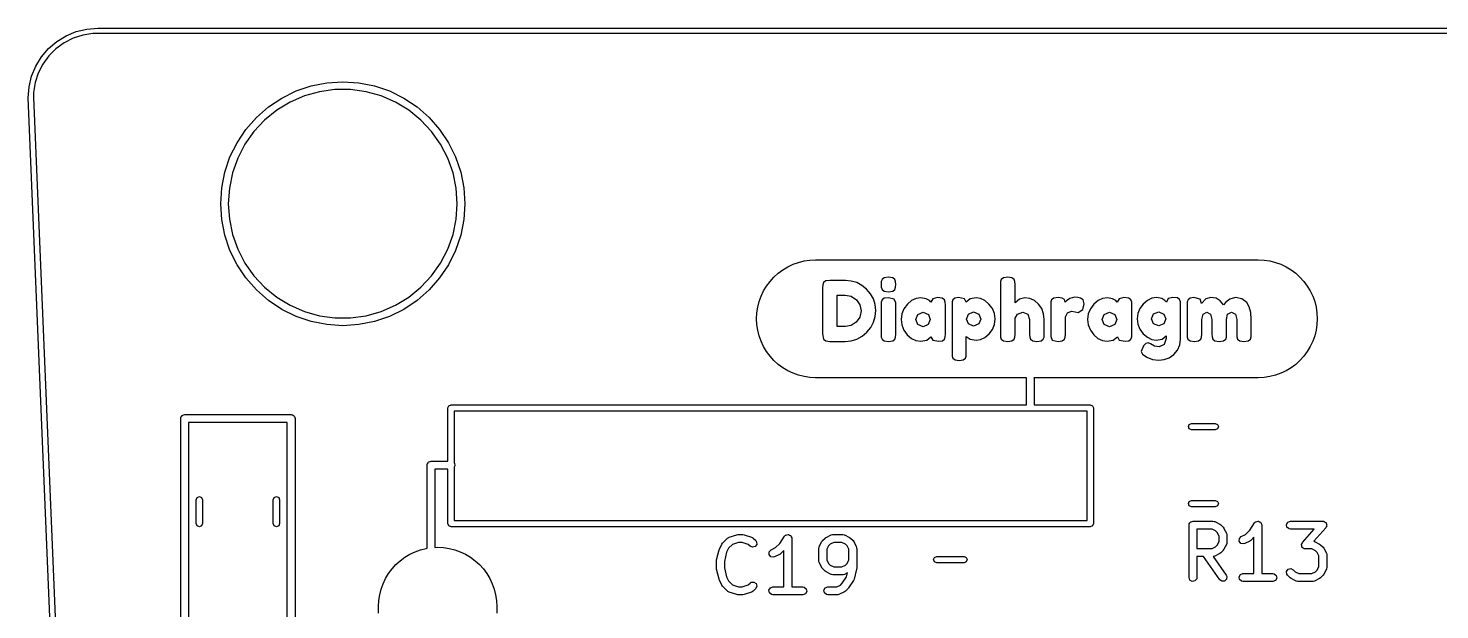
# Model space of a CAD drawing. Extents: x 5.2 to 6.82, y -5.24 to -1.89.
# Drawn here: x 5.203 to 6.262, y -2.329 to -1.892 of the extents above; entities that cross this region are included whole.
import ezdxf

# ---------------------------------------------------------------- set-up
doc = ezdxf.new("R2010")
doc.units = 0
doc.header["$MEASUREMENT"] = 0
doc.layers.add('BLACK', color=7, linetype='CONTINUOUS')

msp = doc.modelspace()

# ---------------------------------------------------------------- linework, layer by layer
at = {"layer": 'BLACK', "linetype": 'CONTINUOUS'}
for p, q in [((5.22404, -1.90158), (5.23103, -1.8973)), ((5.23103, -1.8973), (5.2386, -1.89417)), ((5.24343, -1.89674), (5.2362, -1.89908)), ((5.2386, -1.89417), (5.24656, -1.89225)), ((5.25093, -1.89555), (5.24343, -1.89674)), ((5.24656, -1.89225), (5.25473, -1.89161)), ((5.25473, -1.89555), (5.25093, -1.89555)), ((5.25473, -1.89161), (5.25473, -1.89161)), ((5.25473, -1.89161), (6.76443, -1.89161)), ((5.25473, -1.89555), (5.25473, -1.89555)), ((6.76443, -1.89555), (5.25473, -1.89555)), ((5.25473, -1.89555), (5.25473, -1.89555)), ((5.25473, -1.89555), (5.25473, -1.89555)), ((5.21249, -1.91313), (5.21781, -1.9069)), ((5.21781, -1.9069), (5.22404, -1.90158)), ((5.22328, -1.907), (5.21791, -1.91237)), ((5.22943, -1.90253), (5.22328, -1.907)), ((5.2362, -1.89908), (5.22943, -1.90253)), ((5.20821, -1.92012), (5.21249, -1.91313)), ((5.21344, -1.91852), (5.20999, -1.92529)), ((5.21791, -1.91237), (5.21344, -1.91852)), ((5.20316, -1.93566), (5.20507, -1.92769)), ((5.20507, -1.92769), (5.20821, -1.92012)), ((5.20999, -1.92529), (5.20764, -1.93252)), ((5.20252, -1.94383), (5.20316, -1.93566)), ((5.20764, -1.93252), (5.20645, -1.94003)), ((5.39288, -1.94409), (5.40364, -1.93879)), ((5.40364, -1.93879), (5.41499, -1.93493)), ((5.42123, -1.93931), (5.40993, -1.94248)), ((5.41499, -1.93493), (5.42676, -1.93259)), ((5.43286, -1.93771), (5.42123, -1.93931)), ((5.42676, -1.93259), (5.43872, -1.93181)), ((5.44459, -1.93771), (5.43286, -1.93771)), ((5.43872, -1.93181), (5.45069, -1.93259)), ((5.45622, -1.93931), (5.44459, -1.93771)), ((5.45069, -1.93259), (5.46246, -1.93493)), ((5.46752, -1.94248), (5.45622, -1.93931)), ((5.46246, -1.93493), (5.47381, -1.93879)), ((5.47381, -1.93879), (5.48457, -1.94409)), ((5.20253, -1.94387), (5.20252, -1.94383)), ((5.20252, -1.94391), (5.20253, -1.94387)), ((5.33553, -5.12366), (5.20252, -1.94391)), ((5.20645, -1.94003), (5.20645, -1.94379)), ((5.20645, -1.94379), (5.33938, -5.12161)), ((5.38291, -1.95076), (5.39288, -1.94409)), ((5.39917, -1.94715), (5.38914, -1.95325)), ((5.40993, -1.94248), (5.39917, -1.94715)), ((5.47828, -1.94715), (5.46752, -1.94248)), ((5.48831, -1.95325), (5.47828, -1.94715)), ((5.48457, -1.94409), (5.49454, -1.95076)), ((5.36598, -1.96768), (5.37389, -1.95866)), ((5.38004, -1.96066), (5.37203, -1.96924)), ((5.37389, -1.95866), (5.38291, -1.95076)), ((5.38914, -1.95325), (5.38004, -1.96066)), ((5.49741, -1.96066), (5.48831, -1.95325)), ((5.49454, -1.95076), (5.50356, -1.95866)), ((5.50542, -1.96924), (5.49741, -1.96066)), ((5.50356, -1.95866), (5.51147, -1.96768)), ((5.35932, -1.97765), (5.36598, -1.96768)), ((5.37203, -1.96924), (5.36526, -1.97882)), ((5.51219, -1.97882), (5.50542, -1.96924)), ((5.51147, -1.96768), (5.51813, -1.97765)), ((5.35401, -1.98841), (5.35932, -1.97765)), ((5.36526, -1.97882), (5.35986, -1.98924)), ((5.51759, -1.98924), (5.51219, -1.97882)), ((5.51813, -1.97765), (5.52344, -1.98841)), ((5.35016, -1.99977), (5.35401, -1.98841)), ((5.35986, -1.98924), (5.35593, -2.0003)), ((5.52152, -2.0003), (5.51759, -1.98924)), ((5.52344, -1.98841), (5.52729, -1.99977)), ((5.34782, -2.01153), (5.35016, -1.99977)), ((5.35593, -2.0003), (5.35354, -2.01179)), ((5.52391, -2.01179), (5.52152, -2.0003)), ((5.52729, -1.99977), (5.52963, -2.01153)), ((5.34703, -2.0235), (5.34782, -2.01153)), ((5.35354, -2.01179), (5.35274, -2.0235)), ((5.52471, -2.0235), (5.52391, -2.01179)), ((5.52963, -2.01153), (5.53042, -2.0235)), ((5.34782, -2.03547), (5.34703, -2.0235)), ((5.35274, -2.0235), (5.35354, -2.03521)), ((5.52391, -2.03521), (5.52471, -2.0235)), ((5.53042, -2.0235), (5.52963, -2.03547)), ((5.35016, -2.04723), (5.34782, -2.03547)), ((5.35354, -2.03521), (5.35593, -2.0467)), ((5.52152, -2.0467), (5.52391, -2.03521)), ((5.52963, -2.03547), (5.52729, -2.04723)), ((5.35401, -2.05859), (5.35016, -2.04723)), ((5.35593, -2.0467), (5.35986, -2.05776)), ((5.51759, -2.05776), (5.52152, -2.0467)), ((5.52729, -2.04723), (5.52344, -2.05859)), ((5.35932, -2.06934), (5.35401, -2.05859)), ((5.35986, -2.05776), (5.36526, -2.06818)), ((5.51219, -2.06818), (5.51759, -2.05776)), ((5.52344, -2.05859), (5.51813, -2.06934)), ((5.78096, -2.06761), (5.78518, -2.06655)), ((5.78518, -2.06655), (5.78948, -2.06591)), ((5.78948, -2.06591), (5.79382, -2.0657)), ((5.79382, -2.0657), (5.79903, -2.0657)), ((5.79903, -2.0657), (6.12097, -2.0657)), ((6.12097, -2.0657), (6.12618, -2.0657)), ((6.12618, -2.0657), (6.13052, -2.06591)), ((6.13052, -2.06591), (6.13482, -2.06655)), ((6.13482, -2.06655), (6.13904, -2.06761)), ((5.36598, -2.07932), (5.35932, -2.06934)), ((5.36526, -2.06818), (5.37203, -2.07776)), ((5.50542, -2.07776), (5.51219, -2.06818)), ((5.51813, -2.06934), (5.51147, -2.07932)), ((5.7625, -2.07867), (5.76572, -2.07575)), ((5.76572, -2.07575), (5.76921, -2.07316)), ((5.76921, -2.07316), (5.77294, -2.07093)), ((5.77294, -2.07093), (5.77687, -2.06907)), ((5.77687, -2.06907), (5.78096, -2.06761)), ((6.13904, -2.06761), (6.14313, -2.06907)), ((6.14313, -2.06907), (6.14706, -2.07093)), ((6.14706, -2.07093), (6.15079, -2.07316)), ((6.15079, -2.07316), (6.15428, -2.07575)), ((6.15428, -2.07575), (6.1575, -2.07867)), ((5.37389, -2.08833), (5.36598, -2.07932)), ((5.37203, -2.07776), (5.38004, -2.08634)), ((5.38004, -2.08634), (5.38914, -2.09375)), ((5.48831, -2.09375), (5.49741, -2.08634)), ((5.49741, -2.08634), (5.50542, -2.07776)), ((5.51147, -2.07932), (5.50356, -2.08833)), ((5.75475, -2.08912), (5.75699, -2.08539)), ((5.75699, -2.08539), (5.75958, -2.0819)), ((5.75958, -2.0819), (5.7625, -2.07867)), ((5.79913, -2.08447), (5.79903, -2.08666)), ((5.79903, -2.08666), (5.79903, -2.12141)), ((5.79972, -2.08284), (5.79913, -2.08447)), ((5.80138, -2.08158), (5.79972, -2.08284)), ((5.80459, -2.08116), (5.80138, -2.08158)), ((5.81616, -2.08122), (5.80459, -2.08116)), ((5.82055, -2.08163), (5.81616, -2.08122)), ((5.82467, -2.08285), (5.82055, -2.08163)), ((5.82852, -2.08489), (5.82467, -2.08285)), ((5.83209, -2.08775), (5.82852, -2.08489)), ((5.8351, -2.0912), (5.83209, -2.08775)), ((5.84312, -2.082), (5.84303, -2.08416)), ((5.84303, -2.08416), (5.84312, -2.08631)), ((5.84366, -2.08041), (5.84312, -2.082)), ((5.84312, -2.08631), (5.84369, -2.08797)), ((5.84531, -2.07914), (5.84366, -2.08041)), ((5.84369, -2.08797), (5.84534, -2.08928)), ((5.84853, -2.07872), (5.84531, -2.07914)), ((5.85169, -2.07914), (5.84853, -2.07872)), ((5.85166, -2.08928), (5.85331, -2.088)), ((5.85328, -2.08041), (5.85169, -2.07914)), ((5.85387, -2.08206), (5.85328, -2.08041)), ((5.85331, -2.088), (5.85387, -2.08637)), ((5.85397, -2.08422), (5.85387, -2.08206)), ((5.85387, -2.08637), (5.85397, -2.08422)), ((5.93269, -2.082), (5.93259, -2.08416)), ((5.93259, -2.08416), (5.93259, -2.12153)), ((5.93322, -2.08041), (5.93269, -2.082)), ((5.93487, -2.07914), (5.93322, -2.08041)), ((5.93809, -2.07872), (5.93487, -2.07914)), ((5.94125, -2.07914), (5.93809, -2.07872)), ((5.94284, -2.08041), (5.94125, -2.07914)), ((5.94344, -2.08206), (5.94284, -2.08041)), ((5.94353, -2.08422), (5.94344, -2.08206)), ((5.94353, -2.09803), (5.94353, -2.08422)), ((6.1575, -2.07867), (6.16042, -2.0819)), ((6.16042, -2.0819), (6.16301, -2.08539)), ((6.16301, -2.08539), (6.16525, -2.08912)), ((5.38291, -2.09624), (5.37389, -2.08833)), ((5.39288, -2.10291), (5.38291, -2.09624)), ((5.38914, -2.09375), (5.39917, -2.09984)), ((5.47828, -2.09984), (5.48831, -2.09375)), ((5.49454, -2.09624), (5.48457, -2.10291)), ((5.50356, -2.08833), (5.49454, -2.09624)), ((5.75037, -2.10136), (5.75143, -2.09714)), ((5.75143, -2.09714), (5.75289, -2.09305)), ((5.75289, -2.09305), (5.75475, -2.08912)), ((5.81009, -2.11591), (5.81009, -2.09228)), ((5.81009, -2.09228), (5.81609, -2.09228)), ((5.81609, -2.09228), (5.82054, -2.09313)), ((5.82054, -2.09313), (5.82437, -2.09569)), ((5.82437, -2.09569), (5.82702, -2.09951)), ((5.83725, -2.09503), (5.8351, -2.0912)), ((5.83854, -2.09923), (5.83725, -2.09503)), ((5.84312, -2.09744), (5.84303, -2.09959)), ((5.84366, -2.09578), (5.84312, -2.09744)), ((5.84531, -2.09456), (5.84366, -2.09578)), ((5.8485, -2.09416), (5.84531, -2.09456)), ((5.84534, -2.08928), (5.8485, -2.08966)), ((5.8485, -2.08966), (5.85166, -2.08928)), ((5.84853, -2.09416), (5.8485, -2.09416)), ((5.85278, -2.09522), (5.84853, -2.09416)), ((5.85391, -2.09791), (5.85278, -2.09522)), ((5.85397, -2.09972), (5.85391, -2.09791)), ((5.86589, -2.09634), (5.86269, -2.09906)), ((5.8693, -2.0947), (5.86589, -2.09634)), ((5.87291, -2.09416), (5.8693, -2.0947)), ((5.87678, -2.09491), (5.87291, -2.09416)), ((5.87922, -2.09631), (5.87678, -2.09491)), ((5.88034, -2.09759), (5.87922, -2.09631)), ((5.88177, -2.09497), (5.88034, -2.09759)), ((5.88528, -2.09409), (5.88177, -2.09497)), ((5.88891, -2.09447), (5.88528, -2.09409)), ((5.89056, -2.09578), (5.88891, -2.09447)), ((5.89112, -2.09744), (5.89056, -2.09578)), ((5.89122, -2.09959), (5.89112, -2.09744)), ((5.89631, -2.09734), (5.89622, -2.09947)), ((5.89684, -2.09578), (5.89631, -2.09734)), ((5.89833, -2.09452), (5.89684, -2.09578)), ((5.90103, -2.09409), (5.89833, -2.09452)), ((5.9055, -2.09494), (5.90103, -2.09409)), ((5.90684, -2.09741), (5.9055, -2.09494)), ((5.9099, -2.09497), (5.90684, -2.09741)), ((5.91431, -2.09416), (5.9099, -2.09497)), ((5.91765, -2.09469), (5.91431, -2.09416)), ((5.92087, -2.0963), (5.91765, -2.09469)), ((5.92397, -2.09897), (5.92087, -2.0963)), ((5.94692, -2.09517), (5.94353, -2.09803)), ((5.95084, -2.09422), (5.94692, -2.09517)), ((5.95478, -2.09475), (5.95084, -2.09422)), ((5.95825, -2.09633), (5.95478, -2.09475)), ((5.96125, -2.09897), (5.95825, -2.09633)), ((5.9705, -2.09737), (5.97041, -2.09953)), ((5.97103, -2.09578), (5.9705, -2.09737)), ((5.97269, -2.09452), (5.97103, -2.09578)), ((5.97591, -2.09409), (5.97269, -2.09452)), ((5.97895, -2.09445), (5.97591, -2.09409)), ((5.98059, -2.09553), (5.97895, -2.09445)), ((5.98128, -2.09759), (5.98059, -2.09553)), ((5.98219, -2.09653), (5.98128, -2.09759)), ((5.98472, -2.09484), (5.98219, -2.09653)), ((5.98813, -2.09378), (5.98472, -2.09484)), ((5.99059, -2.09394), (5.98813, -2.09378)), ((5.99278, -2.09447), (5.99059, -2.09394)), ((5.99475, -2.09575), (5.99278, -2.09447)), ((5.99434, -2.10303), (5.99553, -2.09866)), ((5.99553, -2.09866), (5.99475, -2.09575)), ((6.00589, -2.09634), (6.00269, -2.09906)), ((6.0093, -2.0947), (6.00589, -2.09634)), ((6.01291, -2.09416), (6.0093, -2.0947)), ((6.01678, -2.09491), (6.01291, -2.09416)), ((6.01922, -2.09631), (6.01678, -2.09491)), ((6.02034, -2.09759), (6.01922, -2.09631)), ((6.02177, -2.09497), (6.02034, -2.09759)), ((6.02528, -2.09409), (6.02177, -2.09497)), ((6.02891, -2.09447), (6.02528, -2.09409)), ((6.03056, -2.09578), (6.02891, -2.09447)), ((6.03113, -2.09744), (6.03056, -2.09578)), ((6.03122, -2.09959), (6.03113, -2.09744)), ((6.04298, -2.09623), (6.03984, -2.09891)), ((6.04632, -2.09463), (6.04298, -2.09623)), ((6.04984, -2.09409), (6.04632, -2.09463)), ((6.05372, -2.09488), (6.04984, -2.09409)), ((6.05612, -2.09631), (6.05372, -2.09488)), ((6.05716, -2.09753), (6.05612, -2.09631)), ((6.05844, -2.09488), (6.05716, -2.09753)), ((6.06197, -2.09397), (6.05844, -2.09488)), ((6.06553, -2.09434), (6.06197, -2.09397)), ((6.06712, -2.09563), (6.06553, -2.09434)), ((6.06769, -2.09722), (6.06712, -2.09563)), ((6.06778, -2.09934), (6.06769, -2.09722)), ((6.07287, -2.09737), (6.07278, -2.09953)), ((6.07347, -2.09578), (6.07287, -2.09737)), ((6.07505, -2.09452), (6.07347, -2.09578)), ((6.07791, -2.09409), (6.07505, -2.09452)), ((6.08247, -2.09522), (6.07791, -2.09409)), ((6.08353, -2.09847), (6.08247, -2.09522)), ((6.08677, -2.09514), (6.08353, -2.09847)), ((6.09059, -2.09403), (6.08677, -2.09514)), ((6.09448, -2.09464), (6.09059, -2.09403)), ((6.09765, -2.09645), (6.09448, -2.09464)), ((6.10009, -2.09947), (6.09765, -2.09645)), ((6.10175, -2.0975), (6.10009, -2.09947)), ((6.10484, -2.09525), (6.10175, -2.0975)), ((6.10922, -2.09403), (6.10484, -2.09525)), ((6.11381, -2.09499), (6.10922, -2.09403)), ((6.11759, -2.09788), (6.11381, -2.09499)), ((6.11947, -2.101), (6.11759, -2.09788)), ((6.16525, -2.08912), (6.16711, -2.09305)), ((6.16711, -2.09305), (6.16857, -2.09714)), ((6.16857, -2.09714), (6.16963, -2.10136)), ((5.40364, -2.10821), (5.39288, -2.10291)), ((5.39917, -2.09984), (5.40993, -2.10452)), ((5.41499, -2.11207), (5.40364, -2.10821)), ((5.40993, -2.10452), (5.42123, -2.10769)), ((5.42123, -2.10769), (5.43286, -2.10928)), ((5.43286, -2.10928), (5.44459, -2.10928)), ((5.44459, -2.10928), (5.45622, -2.10769)), ((5.45622, -2.10769), (5.46752, -2.10452)), ((5.47381, -2.10821), (5.46246, -2.11207)), ((5.46752, -2.10452), (5.47828, -2.09984)), ((5.48457, -2.10291), (5.47381, -2.10821)), ((5.74952, -2.11), (5.74973, -2.10566)), ((5.74973, -2.10566), (5.75037, -2.10136)), ((5.827, -2.10879), (5.82428, -2.11256)), ((5.82791, -2.10416), (5.827, -2.10879)), ((5.82702, -2.09951), (5.82791, -2.10416)), ((5.83729, -2.11266), (5.83855, -2.10841)), ((5.83897, -2.10381), (5.83854, -2.09923)), ((5.83855, -2.10841), (5.83897, -2.10381)), ((5.84303, -2.09959), (5.84303, -2.12153)), ((5.85397, -2.12159), (5.85397, -2.09972)), ((5.85855, -2.10633), (5.85803, -2.1105)), ((5.8601, -2.10251), (5.85855, -2.10633)), ((5.86269, -2.09906), (5.8601, -2.10251)), ((5.86897, -2.11059), (5.8705, -2.10678)), ((5.8705, -2.10678), (5.8745, -2.10503)), ((5.8745, -2.10503), (5.87844, -2.10678)), ((5.87844, -2.10678), (5.87991, -2.11056)), ((5.89122, -2.12147), (5.89122, -2.09959)), ((5.89622, -2.09947), (5.89622, -2.13597)), ((5.90716, -2.11022), (5.90859, -2.10653)), ((5.90859, -2.10653), (5.91244, -2.10484)), ((5.91244, -2.10484), (5.91634, -2.1065)), ((5.91634, -2.1065), (5.91784, -2.11022)), ((5.9265, -2.10235), (5.92397, -2.09897)), ((5.92802, -2.10608), (5.9265, -2.10235)), ((5.92853, -2.11016), (5.92802, -2.10608)), ((5.94353, -2.10947), (5.94547, -2.10644)), ((5.94547, -2.10644), (5.94937, -2.10509)), ((5.94937, -2.10509), (5.95303, -2.10653)), ((5.95303, -2.10653), (5.95447, -2.11053)), ((5.96356, -2.10237), (5.96125, -2.09897)), ((5.96494, -2.10625), (5.96356, -2.10237)), ((5.96541, -2.11059), (5.96494, -2.10625)), ((5.97041, -2.09953), (5.97041, -2.12147)), ((5.98141, -2.10847), (5.98287, -2.10559)), ((5.98141, -2.12159), (5.98141, -2.10847)), ((5.98287, -2.10559), (5.98603, -2.10441)), ((5.98603, -2.10441), (5.98875, -2.10491)), ((5.98875, -2.10491), (5.99091, -2.10541)), ((5.99091, -2.10541), (5.99434, -2.10303)), ((5.99855, -2.10633), (5.99803, -2.1105)), ((6.0001, -2.10251), (5.99855, -2.10633)), ((6.00269, -2.09906), (6.0001, -2.10251)), ((6.00897, -2.11059), (6.0105, -2.10678)), ((6.0105, -2.10678), (6.0145, -2.10503)), ((6.0145, -2.10503), (6.01844, -2.10678)), ((6.01844, -2.10678), (6.01991, -2.11056)), ((6.03122, -2.12147), (6.03122, -2.09959)), ((6.03579, -2.10602), (6.03528, -2.11009)), ((6.03731, -2.10229), (6.03579, -2.10602)), ((6.03984, -2.09891), (6.03731, -2.10229)), ((6.04597, -2.11013), (6.04747, -2.10641)), ((6.04747, -2.10641), (6.05141, -2.10472)), ((6.05141, -2.10472), (6.05528, -2.10644)), ((6.05528, -2.10644), (6.05672, -2.11013)), ((6.06778, -2.12522), (6.06778, -2.09934)), ((6.07278, -2.09953), (6.07278, -2.12153)), ((6.08378, -2.11053), (6.08472, -2.10645)), ((6.08472, -2.10645), (6.08753, -2.10509)), ((6.08753, -2.10509), (6.09044, -2.10645)), ((6.09044, -2.10645), (6.09141, -2.11053)), ((6.10241, -2.11059), (6.10319, -2.10653)), ((6.10319, -2.10653), (6.10616, -2.10509)), ((6.10616, -2.10509), (6.10906, -2.10645)), ((6.10906, -2.10645), (6.11003, -2.11053)), ((6.12059, -2.10524), (6.11947, -2.101)), ((6.12097, -2.11059), (6.12059, -2.10524)), ((6.16963, -2.10136), (6.17027, -2.10566)), ((6.17027, -2.10566), (6.17048, -2.11)), ((5.42676, -2.11441), (5.41499, -2.11207)), ((5.43872, -2.11519), (5.42676, -2.11441)), ((5.45069, -2.11441), (5.43872, -2.11519)), ((5.46246, -2.11207), (5.45069, -2.11441)), ((5.74973, -2.11434), (5.74952, -2.11)), ((5.75037, -2.11864), (5.74973, -2.11434)), ((5.75143, -2.12286), (5.75037, -2.11864)), ((5.81616, -2.11591), (5.81009, -2.11591)), ((5.82044, -2.11507), (5.81616, -2.11591)), ((5.82428, -2.11256), (5.82044, -2.11507)), ((5.83225, -2.12016), (5.83519, -2.11658)), ((5.83519, -2.11658), (5.83729, -2.11266)), ((5.85803, -2.1105), (5.85855, -2.11468)), ((5.85855, -2.11468), (5.86009, -2.1185)), ((5.86009, -2.1185), (5.86266, -2.12197)), ((5.87059, -2.11431), (5.86897, -2.11059)), ((5.87453, -2.11597), (5.87059, -2.11431)), ((5.87838, -2.11428), (5.87453, -2.11597)), ((5.87991, -2.11056), (5.87838, -2.11428)), ((5.90862, -2.11388), (5.90716, -2.11022)), ((5.91237, -2.11553), (5.90862, -2.11388)), ((5.91625, -2.11391), (5.91237, -2.11553)), ((5.91784, -2.11022), (5.91625, -2.11391)), ((5.924, -2.12134), (5.92652, -2.11796)), ((5.92652, -2.11796), (5.92803, -2.11423)), ((5.92803, -2.11423), (5.92853, -2.11016)), ((5.94353, -2.12159), (5.94353, -2.10947)), ((5.95447, -2.11053), (5.95447, -2.12147)), ((5.96541, -2.12159), (5.96541, -2.11059)), ((5.99803, -2.1105), (5.99855, -2.11468)), ((5.99855, -2.11468), (6.00009, -2.1185)), ((6.00009, -2.1185), (6.00266, -2.12197)), ((6.01059, -2.11431), (6.00897, -2.11059)), ((6.01453, -2.11597), (6.01059, -2.11431)), ((6.01837, -2.11428), (6.01453, -2.11597)), ((6.01991, -2.11056), (6.01837, -2.11428)), ((6.03528, -2.11009), (6.03578, -2.11417)), ((6.03578, -2.11417), (6.0373, -2.11789)), ((6.0373, -2.11789), (6.03981, -2.12125)), ((6.04756, -2.11378), (6.04597, -2.11013)), ((6.05144, -2.11541), (6.04756, -2.11378)), ((6.05522, -2.11375), (6.05144, -2.11541)), ((6.05672, -2.11013), (6.05522, -2.11375)), ((6.08378, -2.12159), (6.08378, -2.11053)), ((6.09141, -2.11053), (6.09141, -2.12147)), ((6.10241, -2.12153), (6.10241, -2.11059)), ((6.11003, -2.11053), (6.11003, -2.12147)), ((6.12097, -2.12153), (6.12097, -2.11059)), ((6.16963, -2.11864), (6.16857, -2.12286)), ((6.17027, -2.11434), (6.16963, -2.11864)), ((6.17048, -2.11), (6.17027, -2.11434)), ((5.75289, -2.12695), (5.75143, -2.12286)), ((5.75475, -2.13088), (5.75289, -2.12695)), ((5.79903, -2.12141), (5.79978, -2.12541)), ((5.79978, -2.12541), (5.80144, -2.12658)), ((5.80144, -2.12658), (5.80453, -2.12697)), ((5.80453, -2.12697), (5.81597, -2.12697)), ((5.81597, -2.12697), (5.82057, -2.12654)), ((5.82057, -2.12654), (5.82482, -2.12527)), ((5.82482, -2.12527), (5.82871, -2.12314)), ((5.82871, -2.12314), (5.83225, -2.12016)), ((5.84303, -2.12153), (5.84312, -2.12372)), ((5.84312, -2.12372), (5.84366, -2.12534)), ((5.84366, -2.12534), (5.8453, -2.12661)), ((5.8453, -2.12661), (5.84847, -2.12703)), ((5.84847, -2.12703), (5.85167, -2.12662)), ((5.85167, -2.12662), (5.85328, -2.12541)), ((5.85328, -2.12541), (5.85387, -2.12375)), ((5.85387, -2.12375), (5.85397, -2.12159)), ((5.86266, -2.12197), (5.86583, -2.12471)), ((5.86583, -2.12471), (5.86917, -2.12636)), ((5.86917, -2.12636), (5.87269, -2.12691)), ((5.87269, -2.12691), (5.87732, -2.12608)), ((5.87732, -2.12608), (5.88041, -2.12359)), ((5.88041, -2.12359), (5.88175, -2.12606)), ((5.88175, -2.12606), (5.88631, -2.12691)), ((5.88631, -2.12691), (5.88909, -2.1265)), ((5.88909, -2.1265), (5.89059, -2.12528)), ((5.89059, -2.12528), (5.89112, -2.12363)), ((5.89112, -2.12363), (5.89122, -2.12147)), ((5.90691, -2.13591), (5.90691, -2.12328)), ((5.90691, -2.12328), (5.90992, -2.12544)), ((5.90992, -2.12544), (5.91434, -2.12616)), ((5.91434, -2.12616), (5.91769, -2.12562)), ((5.91769, -2.12562), (5.92091, -2.12402)), ((5.92091, -2.12402), (5.924, -2.12134)), ((5.93259, -2.12153), (5.93269, -2.12372)), ((5.93269, -2.12372), (5.93322, -2.12534)), ((5.93322, -2.12534), (5.93486, -2.12661)), ((5.93486, -2.12661), (5.93803, -2.12703)), ((5.93803, -2.12703), (5.94123, -2.12662)), ((5.94123, -2.12662), (5.94284, -2.12541)), ((5.94284, -2.12541), (5.94344, -2.12375)), ((5.94344, -2.12375), (5.94353, -2.12159)), ((5.95447, -2.12147), (5.95456, -2.12372)), ((5.95456, -2.12372), (5.95516, -2.12541)), ((5.95516, -2.12541), (5.95681, -2.12662)), ((5.95681, -2.12662), (5.95991, -2.12703)), ((5.95991, -2.12703), (5.96311, -2.12662)), ((5.96311, -2.12662), (5.96472, -2.12541)), ((5.96472, -2.12541), (5.96531, -2.12375)), ((5.96531, -2.12375), (5.96541, -2.12159)), ((5.97041, -2.12147), (5.97041, -2.12328)), ((5.97041, -2.12328), (5.97153, -2.12597)), ((5.97153, -2.12597), (5.97584, -2.12703)), ((5.97584, -2.12703), (5.97903, -2.12662)), ((5.97903, -2.12662), (5.98072, -2.12541)), ((5.98072, -2.12541), (5.98131, -2.12375)), ((5.98131, -2.12375), (5.98141, -2.12159)), ((6.00266, -2.12197), (6.00583, -2.12471)), ((6.00583, -2.12471), (6.00917, -2.12636)), ((6.00917, -2.12636), (6.01269, -2.12691)), ((6.01269, -2.12691), (6.01732, -2.12608)), ((6.01732, -2.12608), (6.02041, -2.12359)), ((6.02041, -2.12359), (6.02175, -2.12606)), ((6.02175, -2.12606), (6.02631, -2.12691)), ((6.02631, -2.12691), (6.02909, -2.1265)), ((6.02909, -2.1265), (6.03059, -2.12528)), ((6.03059, -2.12528), (6.03113, -2.12363)), ((6.03113, -2.12363), (6.03122, -2.12147)), ((6.04003, -2.13041), (6.03816, -2.13472)), ((6.03981, -2.12125), (6.04291, -2.12391)), ((6.04188, -2.12859), (6.04003, -2.13041)), ((6.04341, -2.12809), (6.04188, -2.12859)), ((6.04291, -2.12391), (6.04615, -2.1255)), ((6.04522, -2.12884), (6.04341, -2.12809)), ((6.04834, -2.13058), (6.04522, -2.12884)), ((6.04615, -2.1255), (6.04953, -2.12603)), ((6.04953, -2.12603), (6.05402, -2.12525)), ((6.05559, -2.12928), (6.05172, -2.13116)), ((6.05402, -2.12525), (6.05709, -2.12291)), ((6.05709, -2.12478), (6.05559, -2.12928)), ((6.05709, -2.12291), (6.05709, -2.12478)), ((6.06556, -2.13357), (6.06723, -2.1297)), ((6.06723, -2.1297), (6.06778, -2.12522)), ((6.07278, -2.12153), (6.07287, -2.12372)), ((6.07287, -2.12372), (6.07341, -2.12534)), ((6.07341, -2.12534), (6.07505, -2.12661)), ((6.07505, -2.12661), (6.07822, -2.12703)), ((6.07822, -2.12703), (6.08141, -2.12662)), ((6.08141, -2.12662), (6.08309, -2.12541)), ((6.08309, -2.12541), (6.08369, -2.12375)), ((6.08369, -2.12375), (6.08378, -2.12159)), ((6.09141, -2.12147), (6.0915, -2.12363)), ((6.0915, -2.12363), (6.09203, -2.12528)), ((6.09203, -2.12528), (6.09367, -2.12659)), ((6.09367, -2.12659), (6.09684, -2.12703)), ((6.09684, -2.12703), (6.10006, -2.12661)), ((6.10006, -2.12661), (6.10172, -2.12534)), ((6.10172, -2.12534), (6.10231, -2.12372)), ((6.10231, -2.12372), (6.10241, -2.12153)), ((6.11003, -2.12147), (6.11013, -2.12363)), ((6.11013, -2.12363), (6.11066, -2.12528)), ((6.11066, -2.12528), (6.1123, -2.12659)), ((6.1123, -2.12659), (6.11547, -2.12703)), ((6.11547, -2.12703), (6.11867, -2.12661)), ((6.11867, -2.12661), (6.12028, -2.12534)), ((6.12028, -2.12534), (6.12087, -2.12369)), ((6.12087, -2.12369), (6.12097, -2.12153)), ((6.16711, -2.12695), (6.16525, -2.13088)), ((6.16857, -2.12286), (6.16711, -2.12695)), ((5.75699, -2.13461), (5.75475, -2.13088)), ((5.75958, -2.1381), (5.75699, -2.13461)), ((5.7625, -2.14133), (5.75958, -2.1381)), ((5.89622, -2.13597), (5.89631, -2.13809)), ((5.89631, -2.13809), (5.89687, -2.13966)), ((5.89687, -2.13966), (5.8985, -2.14091)), ((5.8985, -2.14091), (5.90159, -2.14128)), ((5.90159, -2.14128), (5.90466, -2.14091)), ((5.90466, -2.14091), (5.90625, -2.13963)), ((5.90625, -2.13963), (5.90681, -2.13803)), ((5.90681, -2.13803), (5.90691, -2.13591)), ((6.03816, -2.13472), (6.03923, -2.1367)), ((6.03923, -2.1367), (6.04247, -2.13891)), ((6.04247, -2.13891), (6.04689, -2.14064)), ((6.04689, -2.14064), (6.05153, -2.14122)), ((6.05172, -2.13116), (6.04834, -2.13058)), ((6.05153, -2.14122), (6.05556, -2.14073)), ((6.05556, -2.14073), (6.05931, -2.13926)), ((6.05931, -2.13926), (6.06278, -2.13681)), ((6.06278, -2.13681), (6.06556, -2.13357)), ((6.16042, -2.1381), (6.1575, -2.14133)), ((6.16301, -2.13461), (6.16042, -2.1381)), ((6.16525, -2.13088), (6.16301, -2.13461)), ((5.76572, -2.14425), (5.7625, -2.14133)), ((5.76921, -2.14684), (5.76572, -2.14425)), ((5.77294, -2.14907), (5.76921, -2.14684)), ((5.77687, -2.15093), (5.77294, -2.14907)), ((5.78096, -2.15239), (5.77687, -2.15093)), ((6.14313, -2.15093), (6.13904, -2.15239)), ((6.14706, -2.14907), (6.14313, -2.15093)), ((6.15079, -2.14684), (6.14706, -2.14907)), ((6.15428, -2.14425), (6.15079, -2.14684)), ((6.1575, -2.14133), (6.15428, -2.14425)), ((5.78518, -2.15345), (5.78096, -2.15239)), ((5.78948, -2.15409), (5.78518, -2.15345)), ((5.79382, -2.1543), (5.78948, -2.15409)), ((5.79903, -2.1543), (5.79382, -2.1543)), ((5.81597, -2.1543), (5.79903, -2.1543)), ((5.84847, -2.1543), (5.81597, -2.1543)), ((5.88631, -2.1543), (5.84847, -2.1543)), ((5.90159, -2.1543), (5.88631, -2.1543)), ((5.95217, -2.1543), (5.90159, -2.1543)), ((5.95205, -2.155), (5.95217, -2.1543)), ((5.95205, -2.17464), (5.95205, -2.155)), ((5.95991, -2.1543), (5.9577, -2.1543)), ((5.9577, -2.1543), (5.95795, -2.155)), ((5.95795, -2.155), (5.95795, -2.17464)), ((5.97584, -2.1543), (5.95991, -2.1543)), ((6.02631, -2.1543), (5.97584, -2.1543)), ((6.05153, -2.1543), (6.02631, -2.1543)), ((6.11547, -2.1543), (6.05153, -2.1543)), ((6.12097, -2.1543), (6.11547, -2.1543)), ((6.12618, -2.1543), (6.12097, -2.1543)), ((6.13052, -2.15409), (6.12618, -2.1543)), ((6.13482, -2.15345), (6.13052, -2.15409)), ((6.13904, -2.15239), (6.13482, -2.15345)), ((5.31723, -2.18399), (5.31772, -2.1834)), ((5.31772, -2.1834), (5.3181, -2.18274)), ((5.3181, -2.18274), (5.31835, -2.18265)), ((5.31835, -2.18265), (5.31852, -2.18244)), ((5.31852, -2.18244), (5.31928, -2.18231)), ((5.31928, -2.18231), (5.32, -2.18205)), ((5.32, -2.18205), (5.4, -2.18205)), ((5.4, -2.18205), (5.40038, -2.18211)), ((5.40038, -2.18211), (5.40051, -2.18209)), ((5.40051, -2.18209), (5.40063, -2.18216)), ((5.40063, -2.18216), (5.40101, -2.18223)), ((5.40101, -2.18223), (5.4016, -2.18272)), ((5.4016, -2.18272), (5.40226, -2.1831)), ((5.40226, -2.1831), (5.40235, -2.18335)), ((5.40235, -2.18335), (5.40256, -2.18352)), ((5.40256, -2.18352), (5.40269, -2.18428)), ((5.51764, -2.177), (5.51833, -2.17533)), ((5.51764, -2.21705), (5.51764, -2.177)), ((5.51833, -2.17533), (5.52, -2.17464)), ((5.52, -2.17464), (5.95205, -2.17464)), ((5.52236, -2.17936), (5.52236, -2.21836)), ((5.99764, -2.17936), (5.52236, -2.17936)), ((5.95795, -2.17464), (6, -2.17464)), ((5.99764, -2.26164), (5.99764, -2.17936)), ((6, -2.17464), (6.00167, -2.17533)), ((6.00167, -2.17533), (6.00236, -2.177)), ((6.00236, -2.177), (6.00236, -2.264)), ((5.31705, -2.185), (5.31711, -2.18462)), ((5.31705, -2.94), (5.31705, -2.185)), ((5.31709, -2.18449), (5.31716, -2.18437)), ((5.31711, -2.18462), (5.31709, -2.18449)), ((5.31716, -2.18437), (5.31723, -2.18399)), ((5.32295, -2.18795), (5.32295, -2.93705)), ((5.39705, -2.18795), (5.32295, -2.18795)), ((5.39705, -2.86), (5.39705, -2.18795)), ((5.40269, -2.18428), (5.40295, -2.185)), ((5.40295, -2.185), (5.40295, -2.85705)), ((6.0737, -2.19106), (6.07439, -2.18939)), ((6.07439, -2.19273), (6.0737, -2.19106)), ((6.07439, -2.18939), (6.07606, -2.1887)), ((6.07606, -2.19343), (6.07439, -2.19273)), ((6.07606, -2.1887), (6.09394, -2.1887)), ((6.09394, -2.19343), (6.07606, -2.19343)), ((6.09394, -2.1887), (6.09561, -2.18939)), ((6.09561, -2.19273), (6.09394, -2.19343)), ((6.09561, -2.18939), (6.0963, -2.19106)), ((6.0963, -2.19106), (6.09561, -2.19273)), ((5.50205, -2.22), (5.50211, -2.21962)), ((5.50205, -2.28252), (5.50205, -2.22)), ((5.50209, -2.21949), (5.50216, -2.21937)), ((5.50211, -2.21962), (5.50209, -2.21949)), ((5.50216, -2.21937), (5.50223, -2.21899)), ((5.50223, -2.21899), (5.50272, -2.2184)), ((5.50272, -2.2184), (5.5031, -2.21774)), ((5.5031, -2.21774), (5.50335, -2.21765)), ((5.50335, -2.21765), (5.50352, -2.21744)), ((5.50352, -2.21744), (5.50428, -2.21731)), ((5.50428, -2.21731), (5.505, -2.21705)), ((5.505, -2.21705), (5.51764, -2.21705)), ((5.51764, -2.22295), (5.50795, -2.22295)), ((5.50795, -2.22295), (5.50795, -2.28187)), ((5.51764, -2.264), (5.51764, -2.22295)), ((5.52236, -2.21836), (5.52256, -2.21852)), ((5.52291, -2.22051), (5.52236, -2.22146)), ((5.52236, -2.22146), (5.52236, -2.26164)), ((5.52256, -2.21852), (5.52291, -2.22051)), ((5.3287, -2.24606), (5.32939, -2.24439)), ((5.3287, -2.26394), (5.3287, -2.24606)), ((5.32939, -2.24439), (5.33106, -2.2437)), ((5.33106, -2.2437), (5.33273, -2.24439)), ((5.33273, -2.24439), (5.33343, -2.24606)), ((5.33343, -2.24606), (5.33343, -2.26394)), ((5.38657, -2.24606), (5.38727, -2.24439)), ((5.38657, -2.26394), (5.38657, -2.24606)), ((5.38727, -2.24439), (5.38894, -2.2437)), ((5.38894, -2.2437), (5.39061, -2.24439)), ((5.39061, -2.24439), (5.3913, -2.24606)), ((5.3913, -2.24606), (5.3913, -2.26394)), ((6.07439, -2.24727), (6.07606, -2.24657)), ((6.07606, -2.24657), (6.09394, -2.24657)), ((6.09394, -2.24657), (6.09561, -2.24727)), ((6.0737, -2.24894), (6.07439, -2.24727)), ((6.07439, -2.25061), (6.0737, -2.24894)), ((6.07606, -2.2513), (6.07439, -2.25061)), ((6.09394, -2.2513), (6.07606, -2.2513)), ((6.09561, -2.25061), (6.09394, -2.2513)), ((6.09561, -2.24727), (6.0963, -2.24894)), ((6.0963, -2.24894), (6.09561, -2.25061)), ((5.32939, -2.26561), (5.3287, -2.26394)), ((5.33106, -2.2663), (5.32939, -2.26561)), ((5.33273, -2.26561), (5.33106, -2.2663)), ((5.33343, -2.26394), (5.33273, -2.26561)), ((5.38727, -2.26561), (5.38657, -2.26394)), ((5.38894, -2.2663), (5.38727, -2.26561)), ((5.39061, -2.26561), (5.38894, -2.2663)), ((5.3913, -2.26394), (5.39061, -2.26561)), ((5.51833, -2.26567), (5.51764, -2.264)), ((5.52, -2.26636), (5.51833, -2.26567)), ((6, -2.26636), (5.52, -2.26636)), ((5.52236, -2.26164), (5.99764, -2.26164)), ((6.00167, -2.26567), (6, -2.26636)), ((6.00236, -2.264), (6.00167, -2.26567)), ((6.07424, -2.26509), (6.07431, -2.26471)), ((6.07424, -2.30446), (6.07424, -2.26509)), ((6.07429, -2.26458), (6.07435, -2.26447)), ((6.07431, -2.26471), (6.07429, -2.26458)), ((6.07435, -2.26447), (6.07442, -2.26408)), ((6.07442, -2.26408), (6.07491, -2.2635)), ((6.07491, -2.2635), (6.0753, -2.26283)), ((6.0753, -2.26283), (6.07555, -2.26274)), ((6.07555, -2.26274), (6.07572, -2.26254)), ((6.07572, -2.26254), (6.07647, -2.2624)), ((6.07647, -2.2624), (6.07719, -2.26214)), ((6.07719, -2.26214), (6.09219, -2.26214)), ((6.09149, -2.26805), (6.08015, -2.26805)), ((6.08015, -2.26805), (6.08015, -2.28276)), ((6.09419, -2.2694), (6.09149, -2.26805)), ((6.09219, -2.26214), (6.0932, -2.26232)), ((6.0932, -2.26232), (6.09334, -2.26243)), ((6.09334, -2.26243), (6.09351, -2.26245)), ((6.09351, -2.26245), (6.09726, -2.26433)), ((6.09726, -2.26433), (6.09797, -2.26485)), ((6.09797, -2.26485), (6.09803, -2.26488)), ((6.09803, -2.26488), (6.0999, -2.26676)), ((6.0999, -2.26676), (6.10041, -2.26748)), ((6.10041, -2.26748), (6.10046, -2.26752)), ((6.10046, -2.26752), (6.10233, -2.27127)), ((6.11989, -2.26884), (6.12348, -2.26346)), ((6.12348, -2.26346), (6.12419, -2.26271)), ((6.12419, -2.26271), (6.12435, -2.26267)), ((6.12435, -2.26267), (6.12446, -2.26254)), ((6.12446, -2.26254), (6.1253, -2.26239)), ((6.1253, -2.26239), (6.12613, -2.26215)), ((6.12613, -2.26215), (6.12628, -2.26222)), ((6.12628, -2.26222), (6.12645, -2.26219)), ((6.12645, -2.26219), (6.12719, -2.26261)), ((6.12719, -2.26261), (6.12798, -2.26296)), ((6.12798, -2.26296), (6.12805, -2.26311)), ((6.12805, -2.26311), (6.1282, -2.2632)), ((6.1282, -2.2632), (6.12849, -2.264)), ((6.12849, -2.264), (6.12887, -2.26477)), ((6.12887, -2.26477), (6.12883, -2.26493)), ((6.12883, -2.26493), (6.12889, -2.26509)), ((6.12889, -2.26509), (6.12889, -2.30151)), ((6.1474, -2.26458), (6.14841, -2.26283)), ((6.14775, -2.26657), (6.1474, -2.26458)), ((6.1493, -2.26787), (6.14775, -2.26657)), ((6.14841, -2.26283), (6.15031, -2.26214)), ((6.15031, -2.26805), (6.1493, -2.26787)), ((6.15031, -2.26214), (6.17468, -2.26214)), ((6.16817, -2.26805), (6.15031, -2.26805)), ((6.15934, -2.27815), (6.16817, -2.26805)), ((6.1769, -2.26704), (6.16795, -2.27727)), ((6.17468, -2.26214), (6.17512, -2.26222)), ((6.17512, -2.26222), (6.17525, -2.2622)), ((6.17525, -2.2622), (6.17536, -2.26226)), ((6.17536, -2.26226), (6.17569, -2.26232)), ((6.17569, -2.26232), (6.1763, -2.26283)), ((6.1763, -2.26283), (6.17698, -2.26324)), ((6.17719, -2.2663), (6.1769, -2.26704)), ((6.17698, -2.26324), (6.17706, -2.26347)), ((6.17706, -2.26347), (6.17724, -2.26362)), ((6.17759, -2.26561), (6.17719, -2.2663)), ((6.17724, -2.26362), (6.17738, -2.2644)), ((6.17738, -2.2644), (6.17763, -2.26515)), ((6.17763, -2.26515), (6.17755, -2.26537)), ((6.17755, -2.26537), (6.17759, -2.26561)), ((5.72343, -2.2794), (5.72395, -2.27869)), ((5.72395, -2.27869), (5.72398, -2.27863)), ((5.72398, -2.27863), (5.72773, -2.27488)), ((5.72773, -2.27488), (5.72857, -2.27429)), ((5.72857, -2.27429), (5.72875, -2.27428)), ((5.72875, -2.27428), (5.72888, -2.27417)), ((5.72888, -2.27417), (5.73451, -2.27229)), ((5.73592, -2.27805), (5.73141, -2.27955)), ((5.73451, -2.27229), (5.73538, -2.27216)), ((5.73538, -2.27216), (5.73544, -2.27214)), ((5.73544, -2.27214), (5.73919, -2.27214)), ((5.73871, -2.27805), (5.73592, -2.27805)), ((5.74322, -2.27955), (5.73871, -2.27805)), ((5.73919, -2.27214), (5.74006, -2.27229)), ((5.74006, -2.27229), (5.74013, -2.27229)), ((5.74013, -2.27229), (5.74575, -2.27417)), ((5.74575, -2.27417), (5.74665, -2.27466)), ((5.74665, -2.27466), (5.74674, -2.27481)), ((5.74674, -2.27481), (5.7469, -2.27488)), ((5.7469, -2.27488), (5.74878, -2.27676)), ((5.74878, -2.27676), (5.74937, -2.2776)), ((5.74937, -2.2776), (5.74954, -2.27961)), ((5.76369, -2.28204), (5.76689, -2.27884)), ((5.76689, -2.27884), (5.77048, -2.27346)), ((5.77048, -2.27346), (5.77119, -2.27271)), ((5.77119, -2.27271), (5.77135, -2.27267)), ((5.77135, -2.27267), (5.77146, -2.27254)), ((5.77146, -2.27254), (5.7723, -2.27239)), ((5.7723, -2.27239), (5.77313, -2.27215)), ((5.77313, -2.27215), (5.77328, -2.27222)), ((5.77328, -2.27222), (5.77345, -2.27219)), ((5.77345, -2.27219), (5.77419, -2.27261)), ((5.77419, -2.27261), (5.77498, -2.27296)), ((5.77498, -2.27296), (5.77505, -2.27311)), ((5.77505, -2.27311), (5.7752, -2.2732)), ((5.7752, -2.2732), (5.77549, -2.274)), ((5.77549, -2.274), (5.77587, -2.27477)), ((5.77587, -2.27477), (5.77583, -2.27493)), ((5.77583, -2.27493), (5.77589, -2.27509)), ((5.77589, -2.27509), (5.77589, -2.31151)), ((5.79654, -2.28127), (5.79842, -2.27752)), ((5.79842, -2.27752), (5.79894, -2.27681)), ((5.79894, -2.27681), (5.79897, -2.27676)), ((5.79897, -2.27676), (5.80085, -2.27488)), ((5.80085, -2.27488), (5.80157, -2.27437)), ((5.80157, -2.27437), (5.80161, -2.27433)), ((5.80161, -2.27433), (5.80536, -2.27245)), ((5.80738, -2.27805), (5.80468, -2.2794)), ((5.80536, -2.27245), (5.80635, -2.27216)), ((5.80635, -2.27216), (5.80652, -2.2722)), ((5.80652, -2.2722), (5.80668, -2.27214)), ((5.80668, -2.27214), (5.81418, -2.27214)), ((5.81349, -2.27805), (5.80738, -2.27805)), ((5.81618, -2.2794), (5.81349, -2.27805)), ((5.81418, -2.27214), (5.81519, -2.27232)), ((5.81519, -2.27232), (5.81533, -2.27243)), ((5.81533, -2.27243), (5.8155, -2.27245)), ((5.8155, -2.27245), (5.81925, -2.27433)), ((5.81925, -2.27433), (5.81996, -2.27485)), ((5.81996, -2.27485), (5.82002, -2.27488)), ((5.82002, -2.27488), (5.82189, -2.27676)), ((5.82189, -2.27676), (5.8224, -2.27748)), ((5.8224, -2.27748), (5.82245, -2.27752)), ((5.82245, -2.27752), (5.82432, -2.28127)), ((6.09539, -2.27059), (6.09419, -2.2694)), ((6.09674, -2.27329), (6.09539, -2.27059)), ((6.09539, -2.28022), (6.09674, -2.27752)), ((6.09674, -2.27752), (6.09674, -2.27329)), ((6.10233, -2.27127), (6.10262, -2.27226)), ((6.10264, -2.27822), (6.10247, -2.27923)), ((6.10262, -2.27226), (6.10258, -2.27243)), ((6.10258, -2.27243), (6.10264, -2.27259)), ((6.10264, -2.27259), (6.10264, -2.27822)), ((6.11186, -2.27718), (6.11198, -2.27517)), ((6.11306, -2.27881), (6.11186, -2.27718)), ((6.11198, -2.27517), (6.11337, -2.2737)), ((6.11503, -2.27928), (6.11306, -2.27881)), ((6.11337, -2.2737), (6.11669, -2.27204)), ((6.11976, -2.27711), (6.11601, -2.27898)), ((6.11669, -2.27204), (6.11989, -2.26884)), ((6.1198, -2.27706), (6.11976, -2.27711)), ((6.12053, -2.27656), (6.1198, -2.27706)), ((6.12298, -2.2741), (6.12053, -2.27656)), ((6.12298, -2.30151), (6.12298, -2.2741)), ((6.15865, -2.27958), (6.15905, -2.27889)), ((6.15905, -2.27889), (6.15934, -2.27815)), ((6.16795, -2.27727), (6.16819, -2.27732)), ((6.16819, -2.27732), (6.16833, -2.27743)), ((6.16833, -2.27743), (6.1685, -2.27745)), ((6.1685, -2.27745), (6.17225, -2.27933)), ((5.48186, -2.29184), (5.48535, -2.28925)), ((5.48535, -2.28925), (5.48909, -2.28701)), ((5.48909, -2.28701), (5.49302, -2.28515)), ((5.49302, -2.28515), (5.49712, -2.28368)), ((5.49712, -2.28368), (5.50134, -2.28262)), ((5.50134, -2.28262), (5.50205, -2.28252)), ((5.50795, -2.28187), (5.51, -2.28177)), ((5.51, -2.28177), (5.51435, -2.28198)), ((5.51435, -2.28198), (5.51866, -2.28262)), ((5.51866, -2.28262), (5.52288, -2.28368)), ((5.52288, -2.28368), (5.52698, -2.28515)), ((5.52698, -2.28515), (5.53091, -2.28701)), ((5.53091, -2.28701), (5.53465, -2.28925)), ((5.53465, -2.28925), (5.53814, -2.29184)), ((5.71945, -2.29125), (5.72133, -2.28375)), ((5.72133, -2.28375), (5.72154, -2.28329)), ((5.72154, -2.28329), (5.72155, -2.28315)), ((5.72155, -2.28315), (5.72343, -2.2794)), ((5.72698, -2.2855), (5.72527, -2.29233)), ((5.72849, -2.28247), (5.72698, -2.2855)), ((5.73141, -2.27955), (5.72849, -2.28247)), ((5.7446, -2.28093), (5.74322, -2.27955)), ((5.74643, -2.28178), (5.7446, -2.28093)), ((5.74838, -2.28126), (5.74643, -2.28178)), ((5.74954, -2.27961), (5.74838, -2.28126)), ((5.75886, -2.28718), (5.75898, -2.28517)), ((5.76006, -2.28881), (5.75886, -2.28718)), ((5.75898, -2.28517), (5.76037, -2.2837)), ((5.76203, -2.28928), (5.76006, -2.28881)), ((5.76037, -2.2837), (5.76369, -2.28204)), ((5.76301, -2.28898), (5.76203, -2.28928)), ((5.76676, -2.28711), (5.76301, -2.28898)), ((5.7668, -2.28706), (5.76676, -2.28711)), ((5.76753, -2.28656), (5.7668, -2.28706)), ((5.76998, -2.2841), (5.76753, -2.28656)), ((5.76998, -2.31151), (5.76998, -2.2841)), ((5.79623, -2.28259), (5.79641, -2.28158)), ((5.79623, -2.29197), (5.79623, -2.28259)), ((5.79641, -2.28158), (5.79652, -2.28145)), ((5.79652, -2.28145), (5.79654, -2.28127)), ((5.80349, -2.28059), (5.80214, -2.28329)), ((5.80214, -2.28329), (5.80214, -2.29127)), ((5.80468, -2.2794), (5.80349, -2.28059)), ((5.81738, -2.28059), (5.81618, -2.2794)), ((5.81873, -2.28329), (5.81738, -2.28059)), ((5.81873, -2.29127), (5.81873, -2.28329)), ((5.82432, -2.28127), (5.82461, -2.28226)), ((5.82461, -2.28226), (5.82457, -2.28243)), ((5.82457, -2.28243), (5.82463, -2.28259)), ((5.82463, -2.28259), (5.82463, -2.29759)), ((5.88235, -2.29106), (5.88304, -2.28939)), ((5.88304, -2.28939), (5.88471, -2.2887)), ((5.88471, -2.2887), (5.90529, -2.2887)), ((5.90529, -2.2887), (5.90696, -2.28939)), ((5.90696, -2.28939), (5.90765, -2.29106)), ((6.08015, -2.28276), (6.09149, -2.28276)), ((6.08503, -2.28867), (6.08015, -2.28867)), ((6.08015, -2.28867), (6.08015, -2.30446)), ((6.09727, -2.30616), (6.08503, -2.28867)), ((6.09149, -2.28276), (6.09419, -2.28141)), ((6.09236, -2.28861), (6.09223, -2.28866)), ((6.09223, -2.28866), (6.10211, -2.30277)), ((6.09253, -2.28865), (6.09236, -2.28861)), ((6.09351, -2.28836), (6.09253, -2.28865)), ((6.09726, -2.28648), (6.09351, -2.28836)), ((6.09419, -2.28141), (6.09539, -2.28022)), ((6.09731, -2.28644), (6.09726, -2.28648)), ((6.09803, -2.28593), (6.09731, -2.28644)), ((6.0999, -2.28405), (6.09803, -2.28593)), ((6.09993, -2.284), (6.0999, -2.28405)), ((6.10046, -2.28329), (6.09993, -2.284)), ((6.10233, -2.27954), (6.10046, -2.28329)), ((6.10235, -2.27936), (6.10233, -2.27954)), ((6.10247, -2.27923), (6.10235, -2.27936)), ((6.11601, -2.27898), (6.11503, -2.27928)), ((6.15861, -2.28003), (6.15869, -2.27981)), ((6.15886, -2.28078), (6.15861, -2.28003)), ((6.15869, -2.27981), (6.15865, -2.27958)), ((6.159, -2.28157), (6.15886, -2.28078)), ((6.15918, -2.28172), (6.159, -2.28157)), ((6.15926, -2.28194), (6.15918, -2.28172)), ((6.15994, -2.28235), (6.15926, -2.28194)), ((6.16055, -2.28287), (6.15994, -2.28235)), ((6.16088, -2.28293), (6.16055, -2.28287)), ((6.16099, -2.28299), (6.16088, -2.28293)), ((6.16112, -2.28297), (6.16099, -2.28299)), ((6.16156, -2.28304), (6.16112, -2.28297)), ((6.16649, -2.28304), (6.16156, -2.28304)), ((6.16918, -2.28439), (6.16649, -2.28304)), ((6.17038, -2.28559), (6.16918, -2.28439)), ((6.17173, -2.28829), (6.17038, -2.28559)), ((6.17173, -2.29627), (6.17173, -2.28829)), ((6.17225, -2.27933), (6.17296, -2.27985)), ((6.17296, -2.27985), (6.17302, -2.27988)), ((6.17302, -2.27988), (6.17489, -2.28175)), ((6.17489, -2.28175), (6.1754, -2.28248)), ((6.1754, -2.28248), (6.17545, -2.28252)), ((6.17545, -2.28252), (6.17732, -2.28627)), ((6.17732, -2.28627), (6.17761, -2.28725)), ((6.17761, -2.28725), (6.17757, -2.28742)), ((6.17757, -2.28742), (6.17763, -2.28759)), ((6.17763, -2.28759), (6.17763, -2.29696)), ((5.47311, -2.30149), (5.47571, -2.29799)), ((5.47571, -2.29799), (5.47863, -2.29476)), ((5.47863, -2.29476), (5.48186, -2.29184)), ((5.53814, -2.29184), (5.54137, -2.29476)), ((5.54137, -2.29476), (5.54429, -2.29799)), ((5.54429, -2.29799), (5.54689, -2.30149)), ((5.71937, -2.29197), (5.71947, -2.29139)), ((5.71937, -2.29759), (5.71937, -2.29197)), ((5.71941, -2.29772), (5.71937, -2.29759)), ((5.71945, -2.29831), (5.71941, -2.29772)), ((5.71947, -2.29139), (5.71945, -2.29125)), ((5.72133, -2.30581), (5.71945, -2.29831)), ((5.72527, -2.29233), (5.72527, -2.29723)), ((5.72527, -2.29723), (5.72698, -2.30406)), ((5.79629, -2.29213), (5.79623, -2.29197)), ((5.79625, -2.2923), (5.79629, -2.29213)), ((5.79654, -2.29329), (5.79625, -2.2923)), ((5.79842, -2.29704), (5.79654, -2.29329)), ((5.79846, -2.29708), (5.79842, -2.29704)), ((5.79897, -2.2978), (5.79846, -2.29708)), ((5.80085, -2.29968), (5.79897, -2.2978)), ((5.8009, -2.29971), (5.80085, -2.29968)), ((5.80161, -2.30023), (5.8009, -2.29971)), ((5.80214, -2.29127), (5.80349, -2.29397)), ((5.80349, -2.29397), (5.80468, -2.29516)), ((5.80468, -2.29516), (5.80738, -2.29651)), ((5.80738, -2.29651), (5.81349, -2.29651)), ((5.81349, -2.29651), (5.81618, -2.29516)), ((5.81618, -2.29516), (5.81738, -2.29397)), ((5.81738, -2.29397), (5.81873, -2.29127)), ((5.82455, -2.29831), (5.82267, -2.30581)), ((5.82463, -2.29759), (5.82453, -2.29817)), ((5.82453, -2.29817), (5.82455, -2.29831)), ((5.88304, -2.29273), (5.88235, -2.29106)), ((5.88471, -2.29343), (5.88304, -2.29273)), ((5.90529, -2.29343), (5.88471, -2.29343)), ((5.90696, -2.29273), (5.90529, -2.29343)), ((5.90765, -2.29106), (5.90696, -2.29273)), ((6.14746, -2.29995), (6.14862, -2.2983)), ((6.14763, -2.30196), (6.14746, -2.29995)), ((6.14862, -2.2983), (6.15057, -2.29777)), ((6.15057, -2.29777), (6.1524, -2.29863)), ((6.1524, -2.29863), (6.15393, -2.30016)), ((6.16918, -2.30016), (6.17038, -2.29897)), ((6.17038, -2.29897), (6.17173, -2.29627)), ((6.17732, -2.29829), (6.17545, -2.30203)), ((6.17734, -2.29811), (6.17732, -2.29829)), ((6.17746, -2.29797), (6.17734, -2.29811)), ((6.17763, -2.29696), (6.17746, -2.29797)), ((5.46755, -2.31326), (5.46901, -2.30916)), ((5.46901, -2.30916), (5.47087, -2.30522)), ((5.47087, -2.30522), (5.47311, -2.30149)), ((5.54689, -2.30149), (5.54913, -2.30522)), ((5.54913, -2.30522), (5.55099, -2.30916)), ((5.55099, -2.30916), (5.55245, -2.31326)), ((5.72141, -2.30592), (5.72133, -2.30581)), ((5.72155, -2.30641), (5.72141, -2.30592)), ((5.72343, -2.31016), (5.72155, -2.30641)), ((5.72347, -2.3102), (5.72343, -2.31016)), ((5.72398, -2.31093), (5.72347, -2.3102)), ((5.72698, -2.30406), (5.72849, -2.30709)), ((5.72849, -2.30709), (5.73141, -2.31001)), ((5.73141, -2.31001), (5.73592, -2.31151)), ((5.73871, -2.31151), (5.74322, -2.31001)), ((5.74322, -2.31001), (5.7446, -2.30863)), ((5.7446, -2.30863), (5.74544, -2.30804)), ((5.74544, -2.30804), (5.74745, -2.30786)), ((5.74745, -2.30786), (5.74911, -2.30902)), ((5.74911, -2.30902), (5.74963, -2.31097)), ((5.80536, -2.30211), (5.80161, -2.30023)), ((5.80554, -2.30213), (5.80536, -2.30211)), ((5.80567, -2.30224), (5.80554, -2.30213)), ((5.80668, -2.30242), (5.80567, -2.30224)), ((5.81418, -2.30242), (5.80668, -2.30242)), ((5.80974, -2.31151), (5.81243, -2.31016)), ((5.81243, -2.31016), (5.81376, -2.30883)), ((5.81376, -2.30883), (5.81707, -2.30388)), ((5.81435, -2.30236), (5.81418, -2.30242)), ((5.81452, -2.3024), (5.81435, -2.30236)), ((5.8155, -2.30211), (5.81452, -2.3024)), ((5.8178, -2.30096), (5.8155, -2.30211)), ((5.81707, -2.30388), (5.8178, -2.30096)), ((5.82226, -2.30673), (5.81851, -2.31235)), ((5.82227, -2.30671), (5.82226, -2.30673)), ((5.82267, -2.30581), (5.82227, -2.30671)), ((6.07493, -2.30636), (6.07424, -2.30446)), ((6.07668, -2.30737), (6.07493, -2.30636)), ((6.07867, -2.30702), (6.07668, -2.30737)), ((6.07997, -2.30547), (6.07867, -2.30702)), ((6.08015, -2.30446), (6.07997, -2.30547)), ((6.09893, -2.30732), (6.09727, -2.30616)), ((6.10094, -2.30714), (6.09893, -2.30732)), ((6.10237, -2.30571), (6.10094, -2.30714)), ((6.10211, -2.30277), (6.10254, -2.3037)), ((6.10254, -2.3037), (6.10237, -2.30571)), ((6.11178, -2.30395), (6.11279, -2.3022)), ((6.11213, -2.30594), (6.11178, -2.30395)), ((6.11368, -2.30724), (6.11213, -2.30594)), ((6.11279, -2.3022), (6.11469, -2.30151)), ((6.11469, -2.30742), (6.11368, -2.30724)), ((6.11469, -2.30151), (6.12298, -2.30151)), ((6.13719, -2.30742), (6.11469, -2.30742)), ((6.12889, -2.30151), (6.13719, -2.30151)), ((6.13719, -2.30151), (6.1382, -2.30169)), ((6.13908, -2.30673), (6.13719, -2.30742)), ((6.1382, -2.30169), (6.13974, -2.30299)), ((6.14009, -2.30498), (6.13908, -2.30673)), ((6.13974, -2.30299), (6.14009, -2.30498)), ((6.14822, -2.3028), (6.14763, -2.30196)), ((6.1501, -2.30468), (6.14822, -2.3028)), ((6.15015, -2.3047), (6.1501, -2.30468)), ((6.15086, -2.30523), (6.15015, -2.3047)), ((6.15461, -2.3071), (6.15086, -2.30523)), ((6.15393, -2.30016), (6.15663, -2.30151)), ((6.15479, -2.30712), (6.15461, -2.3071)), ((6.15492, -2.30724), (6.15479, -2.30712)), ((6.15593, -2.30742), (6.15492, -2.30724)), ((6.16718, -2.30742), (6.15593, -2.30742)), ((6.15663, -2.30151), (6.16649, -2.30151)), ((6.16649, -2.30151), (6.16918, -2.30016)), ((6.16735, -2.30736), (6.16718, -2.30742)), ((6.16752, -2.3074), (6.16735, -2.30736)), ((6.1685, -2.3071), (6.16752, -2.3074)), ((6.17225, -2.30523), (6.1685, -2.3071)), ((6.1723, -2.30518), (6.17225, -2.30523)), ((6.17302, -2.30468), (6.1723, -2.30518)), ((6.17489, -2.3028), (6.17302, -2.30468)), ((6.17492, -2.30274), (6.17489, -2.3028)), ((6.17545, -2.30203), (6.17492, -2.30274)), ((5.46585, -2.32179), (5.46649, -2.31748)), ((5.46649, -2.31748), (5.46755, -2.31326)), ((5.55245, -2.31326), (5.55351, -2.31748)), ((5.55351, -2.31748), (5.55415, -2.32179)), ((5.72773, -2.31468), (5.72398, -2.31093)), ((5.72789, -2.31475), (5.72773, -2.31468)), ((5.72798, -2.3149), (5.72789, -2.31475)), ((5.72888, -2.31539), (5.72798, -2.3149)), ((5.73451, -2.31726), (5.72888, -2.31539)), ((5.73457, -2.31726), (5.73451, -2.31726)), ((5.73544, -2.31742), (5.73457, -2.31726)), ((5.73919, -2.31742), (5.73544, -2.31742)), ((5.73592, -2.31151), (5.73871, -2.31151)), ((5.73925, -2.31739), (5.73919, -2.31742)), ((5.74013, -2.31726), (5.73925, -2.31739)), ((5.74575, -2.31539), (5.74013, -2.31726)), ((5.74589, -2.31528), (5.74575, -2.31539)), ((5.74606, -2.31527), (5.74589, -2.31528)), ((5.7469, -2.31468), (5.74606, -2.31527)), ((5.74878, -2.3128), (5.7469, -2.31468)), ((5.74963, -2.31097), (5.74878, -2.3128)), ((5.75878, -2.31395), (5.75979, -2.3122)), ((5.75913, -2.31594), (5.75878, -2.31395)), ((5.76068, -2.31724), (5.75913, -2.31594)), ((5.75979, -2.3122), (5.76169, -2.31151)), ((5.76169, -2.31742), (5.76068, -2.31724)), ((5.76169, -2.31151), (5.76998, -2.31151)), ((5.78419, -2.31742), (5.76169, -2.31742)), ((5.77589, -2.31151), (5.78419, -2.31151)), ((5.78419, -2.31151), (5.7852, -2.31169)), ((5.78608, -2.31673), (5.78419, -2.31742)), ((5.7852, -2.31169), (5.78674, -2.31299)), ((5.78709, -2.31498), (5.78608, -2.31673)), ((5.78674, -2.31299), (5.78709, -2.31498)), ((5.80003, -2.31395), (5.80104, -2.3122)), ((5.80038, -2.31594), (5.80003, -2.31395)), ((5.80192, -2.31724), (5.80038, -2.31594)), ((5.80104, -2.3122), (5.80293, -2.31151)), ((5.80293, -2.31742), (5.80192, -2.31724)), ((5.80293, -2.31151), (5.80974, -2.31151)), ((5.81043, -2.31742), (5.80293, -2.31742)), ((5.8106, -2.31736), (5.81043, -2.31742)), ((5.81077, -2.3174), (5.8106, -2.31736)), ((5.81175, -2.3171), (5.81077, -2.3174)), ((5.8155, -2.31523), (5.81175, -2.3171)), ((5.81555, -2.31518), (5.8155, -2.31523)), ((5.81627, -2.31468), (5.81555, -2.31518)), ((5.81814, -2.3128), (5.81627, -2.31468)), ((5.8182, -2.31268), (5.81814, -2.3128)), ((5.81851, -2.31235), (5.8182, -2.31268)), ((5.46564, -2.32614), (5.46585, -2.32179)), ((5.46564, -2.33134), (5.46564, -2.32614)), ((5.55415, -2.32179), (5.55436, -2.32614)), ((5.55436, -2.32614), (5.55436, -2.33134))]:
    msp.add_line(p, q, dxfattribs=at)

doc.saveas('drawing.dxf')
